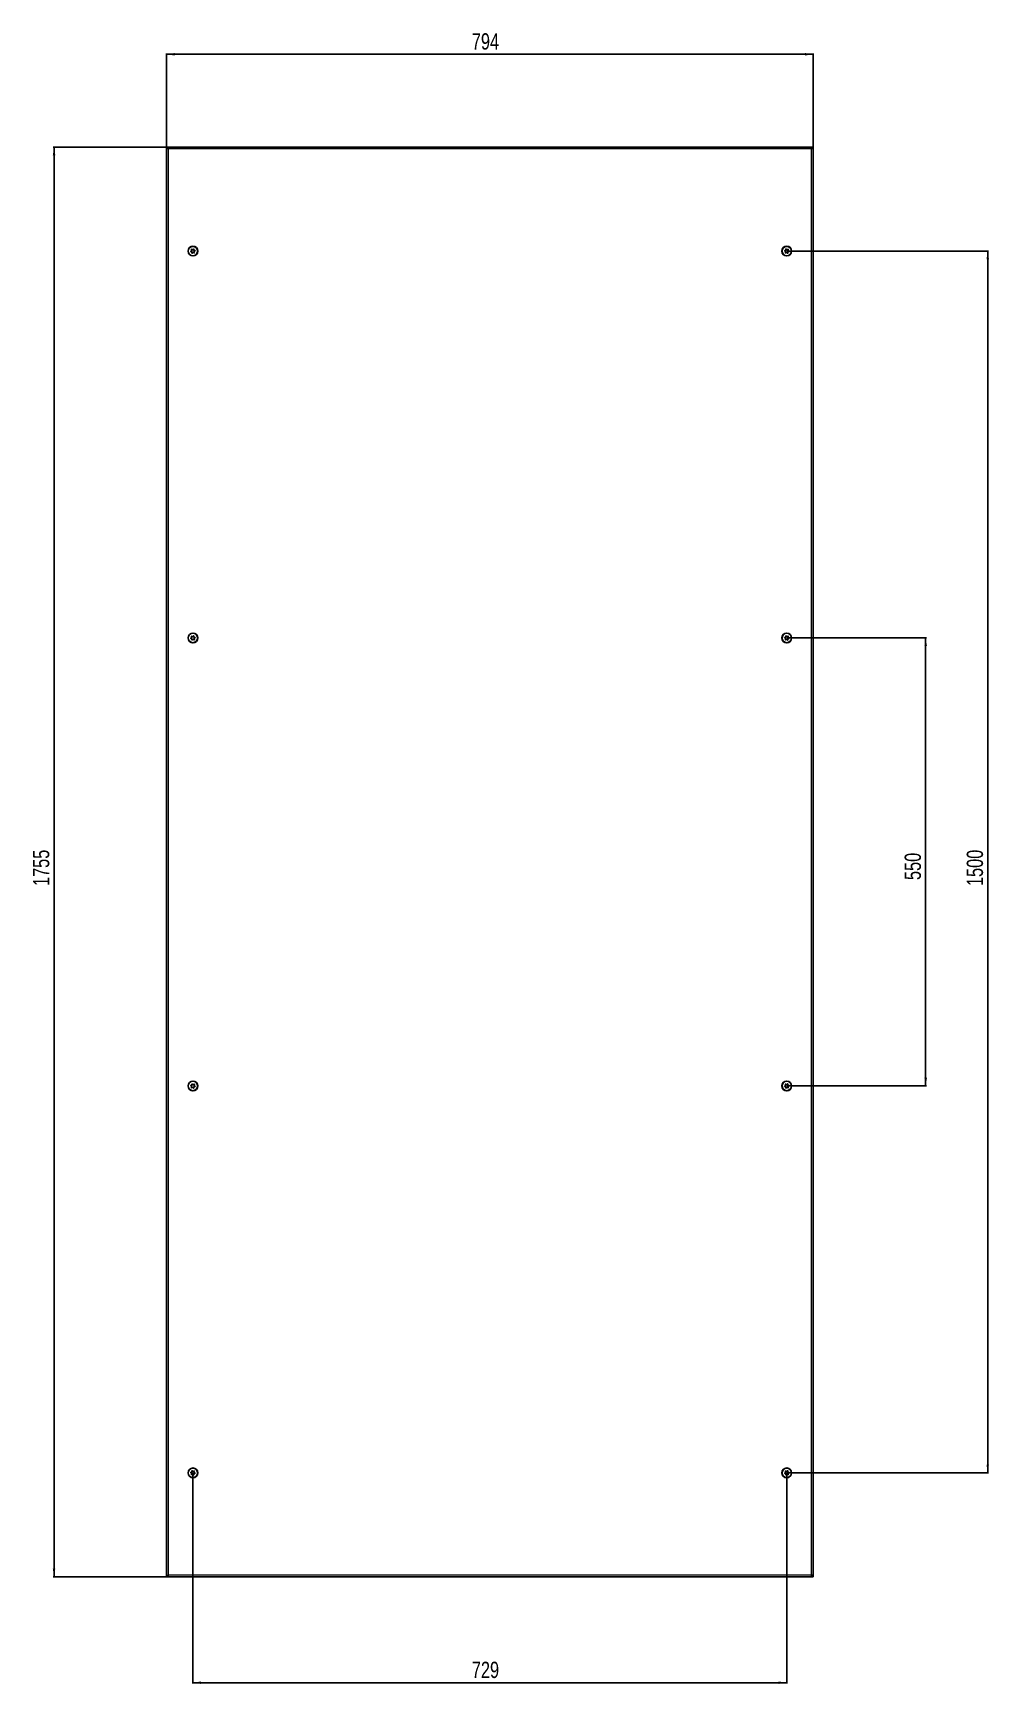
# Model space of a CAD drawing. Header units: millimetres. Extents: x -419 to 1862, y -875 to 1206.
# Drawn here: x -419 to 755, y -875 to 1152 of the extents above; entities that cross this region are included whole.
import ezdxf

# ---------------------------------------------------------------- set-up
doc = ezdxf.new("R2010")
doc.units = ezdxf.units.MM
doc.layers.add('FORMAT', color=7, linetype='Continuous')
doc.styles.add('SLDTEXTSTYLE0', font='TXT', dxfattribs={"width": 0.75})
doc.dimstyles.new('SLDDIMSTYLE1', dxfattribs={"dimtxt": 20, "dimasz": 10, "dimexe": 0, "dimexo": 0.0625, "dimgap": 5, "dimtad": 2, "dimdec": 1, "dimrnd": 1e-09, "dimzin": 12, "dimdsep": 46, "dimtxsty": 'SLDTEXTSTYLE0', "dimsah": 1, "dimcen": 0.09, "dimadec": 0, "dimazin": 3, "dimtfac": 1, "dimtofl": 0, "dimtmove": 0, "dimatfit": 3, "dimfxl": 0, "dimfrac": 2, "dimtolj": 1, "dimtzin": 12, "dimarcsym": 0})

# ---------------------------------------------------------------- blocks, each defined once
blk = doc.blocks.new('_D_1')
at = {"layer": 'FORMAT'}
for p, q in [((-254.9, 1011.4), (-393.9, 1011.4)), ((-392.9, 1011.4), (-392.9, -743.6)), ((-254.9, -743.6), (-393.9, -743.6))]:
    blk.add_line(p, q, dxfattribs=at)
for points in [[(-392.9, 1011.4), (-394.4, 1001.4), (-391.3, 1001.4)], [(-392.9, -743.6), (-391.3, -733.6), (-394.4, -733.6)]]:
    blk.add_solid(points, dxfattribs=at)
at = {"layer": 'FORMAT', "insert": (-418.7, 104.3), "char_height": 20, "attachment_point": 1, "rotation": 90, "style": 'SLDTEXTSTYLE0'}
blk.add_mtext('1755', dxfattribs=at)
blk = doc.blocks.new('_D_2')
at = {"layer": 'FORMAT'}
for p, q in [((-254.9, 1011.4), (-254.9, 1126.5)), ((-254.9, 1125.5), (539.1, 1125.5)), ((539.1, 1011.4), (539.1, 1126.5))]:
    blk.add_line(p, q, dxfattribs=at)
for points in [[(-254.9, 1125.5), (-244.9, 1124), (-244.9, 1127.1)], [(539.1, 1125.5), (529.1, 1127.1), (529.1, 1124)]]:
    blk.add_solid(points, dxfattribs=at)
at = {"layer": 'FORMAT', "insert": (120, 1151.3), "char_height": 20, "attachment_point": 1, "style": 'SLDTEXTSTYLE0'}
blk.add_mtext('794', dxfattribs=at)
blk = doc.blocks.new('_D_3')
at = {"layer": 'FORMAT'}
for p, q in [((506.6, 883.9), (754.3, 883.9)), ((753.3, 883.9), (753.3, -616.1)), ((506.6, -616.1), (754.3, -616.1))]:
    blk.add_line(p, q, dxfattribs=at)
for points in [[(753.3, 883.9), (751.8, 873.9), (754.8, 873.9)], [(753.3, -616.1), (754.8, -606.1), (751.8, -606.1)]]:
    blk.add_solid(points, dxfattribs=at)
at = {"layer": 'FORMAT', "insert": (727.5, 104.3), "char_height": 20, "attachment_point": 1, "rotation": 90, "style": 'SLDTEXTSTYLE0'}
blk.add_mtext('1500', dxfattribs=at)
blk = doc.blocks.new('_D_4')
at = {"layer": 'FORMAT'}
for p, q in [((-222.4, -616.1), (-222.4, -874.8)), ((506.6, -616.1), (506.6, -874.8)), ((-222.4, -873.8), (506.6, -873.8))]:
    blk.add_line(p, q, dxfattribs=at)
for points in [[(-222.4, -873.8), (-212.4, -875.3), (-212.4, -872.2)], [(506.6, -873.8), (496.6, -872.2), (496.6, -875.3)]]:
    blk.add_solid(points, dxfattribs=at)
at = {"layer": 'FORMAT', "insert": (120, -848), "char_height": 20, "attachment_point": 1, "style": 'SLDTEXTSTYLE0'}
blk.add_mtext('729', dxfattribs=at)
blk = doc.blocks.new('_D_5')
at = {"layer": 'FORMAT'}
for p, q in [((506.6, 408.9), (678.1, 408.9)), ((677.1, 408.9), (677.1, -141.1)), ((506.6, -141.1), (678.1, -141.1))]:
    blk.add_line(p, q, dxfattribs=at)
for points in [[(677.1, 408.9), (675.6, 398.9), (678.7, 398.9)], [(677.1, -141.1), (678.7, -131.1), (675.6, -131.1)]]:
    blk.add_solid(points, dxfattribs=at)
at = {"layer": 'FORMAT', "insert": (651.3, 111.7), "char_height": 20, "attachment_point": 1, "rotation": 90, "style": 'SLDTEXTSTYLE0'}
blk.add_mtext('550', dxfattribs=at)

msp = doc.modelspace()

# ---------------------------------------------------------------- linework, layer by layer
at = {"color": 7, "linetype": 'Continuous', "lineweight": 25}
for p, q in [((-254.88, 1011.38), (-254.88, -743.62)), ((-254.88, 1011.38), (-253.38, 1011.38)), ((-253.18, 1011.38), (-253.38, 1011.38)), ((-253.18, 1010.27), (-253.18, 1011.38)), ((537.42, 1011.38), (-253.18, 1011.38)), ((537.42, 1010.26), (537.42, 1011.38)), ((537.62, 1011.38), (537.43, 1011.38)), ((537.62, 1011.38), (539.12, 1011.38)), ((539.12, -743.62), (539.12, 1011.38)), ((-253.38, -743.62), (-254.88, -743.62)), ((-253.38, -743.62), (-253.18, -743.62)), ((-253.18, -742.51), (-253.18, -743.62)), ((-253.18, -743.62), (537.42, -743.62)), ((537.42, -742.51), (537.42, -743.62)), ((537.43, -743.62), (537.62, -743.62)), ((539.12, -743.62), (537.62, -743.62))]:
    msp.add_line(p, q, dxfattribs=at)
at = {"color": 8, "linetype": 'Continuous', "lineweight": 18}
for p, q in [((-252.78, 1009.28), (-252.78, -741.52)), ((537.02, 1009.28), (-252.78, 1009.28)), ((537.02, -741.52), (537.02, 1009.28)), ((-252.78, -741.52), (537.02, -741.52))]:
    msp.add_line(p, q, dxfattribs=at)
at = {"color": 7, "linetype": 'Continuous', "lineweight": 25}
for centre, radius in [((-222.38, 883.88), 6), ((-222.38, 883.88), 5.78), ((-222.38, 883.88), 1.85), ((506.62, 883.88), 6), ((506.62, 883.88), 5.78), ((506.62, 883.88), 1.85), ((-222.38, 408.88), 6), ((-222.38, 408.88), 5.78), ((-222.38, 408.88), 1.85), ((506.62, 408.88), 6), ((506.62, 408.88), 5.78), ((506.62, 408.88), 1.85), ((-222.38, -141.12), 6), ((-222.38, -141.12), 5.78), ((-222.38, -141.12), 1.85), ((506.62, -141.12), 6), ((506.62, -141.12), 5.78), ((506.62, -141.12), 1.85), ((-222.38, -616.12), 6), ((-222.38, -616.12), 5.78), ((-222.38, -616.12), 1.85), ((506.62, -616.12), 6), ((506.62, -616.12), 5.78), ((506.62, -616.12), 1.85)]:
    msp.add_circle(centre, radius, dxfattribs=at)
for points, knots in [([(-252.78, 1009.28), (-253.05, 1009.46), (-253.32, 1009.63), (-253.84, 1009.98), (-254.07, 1010.15), (-254.46, 1010.51), (-254.61, 1010.68), (-254.82, 1011.03), (-254.88, 1011.2), (-254.88, 1011.38)], [0, 0, 0, 0, 0.25, 0.25, 0.5, 0.5, 0.75, 0.75, 1, 1, 1, 1]), ([(-252.78, 1009.28), (-252.93, 1009.63), (-253.09, 1009.98), (-253.31, 1010.68), (-253.38, 1011.03), (-253.38, 1011.38)], [0, 0, 0, 0, 0.5, 0.5, 1, 1, 1, 1]), ([(-253.18, 1011.38), (-253.14, 1011.38), (-253.11, 1011.33), (-253.04, 1011.11), (-253.01, 1010.96), (-252.94, 1010.57), (-252.91, 1010.34), (-252.84, 1009.83), (-252.81, 1009.55), (-252.78, 1009.28)], [0, 0, 0, 0, 0.25, 0.25, 0.5, 0.5, 0.75, 0.75, 1, 1, 1, 1]), ([(537.02, 1009.28), (537.06, 1009.55), (537.09, 1009.83), (537.16, 1010.34), (537.19, 1010.57), (537.26, 1010.96), (537.29, 1011.11), (537.36, 1011.33), (537.39, 1011.38), (537.42, 1011.38)], [0, 0, 0, 0, 0.25, 0.25, 0.5, 0.5, 0.75, 0.75, 1, 1, 1, 1]), ([(539.12, 1011.38), (539.12, 1011.2), (539.07, 1011.03), (538.86, 1010.68), (538.7, 1010.51), (538.31, 1010.15), (538.08, 1009.98), (537.57, 1009.63), (537.3, 1009.46), (537.02, 1009.28)], [0, 0, 0, 0, 0.25, 0.25, 0.5, 0.5, 0.75, 0.75, 1, 1, 1, 1]), ([(537.62, 1011.38), (537.62, 1011.03), (537.56, 1010.68), (537.33, 1009.98), (537.18, 1009.63), (537.02, 1009.28)], [0, 0, 0, 0, 0.5, 0.5, 1, 1, 1, 1]), ([(-221.34, 886.48), (-221.35, 886.48), (-221.38, 886.49), (-221.43, 886.47), (-221.56, 886.4), (-221.85, 886.15), (-222.26, 885.79), (-222.88, 885.68), (-223.38, 885.84), (-223.73, 886), (-223.95, 886.09), (-224.05, 886.1), (-224.09, 886.09), (-224.12, 886.07), (-224.14, 886.05), (-224.15, 885.98), (-224.13, 885.71), (-224.02, 885.25), (-224.03, 884.54), (-224.51, 884.02), (-224.91, 883.76), (-225.11, 883.58), (-225.14, 883.52), (-225.15, 883.49), (-225.14, 883.46), (-225.12, 883.43), (-225.09, 883.4), (-225.02, 883.36), (-224.81, 883.27), (-224.45, 883.15), (-223.98, 882.93), (-223.61, 882.41), (-223.56, 881.87), (-223.52, 881.48), (-223.48, 881.34), (-223.44, 881.29), (-223.41, 881.28), (-223.38, 881.27), (-223.32, 881.29), (-223.19, 881.36), (-222.9, 881.61), (-222.49, 881.97), (-221.87, 882.08), (-221.38, 881.92), (-221.02, 881.76), (-220.8, 881.67), (-220.71, 881.66), (-220.66, 881.67), (-220.63, 881.69), (-220.62, 881.71), (-220.6, 881.78), (-220.62, 882.05), (-220.73, 882.51), (-220.73, 883.22), (-220.24, 883.74), (-219.84, 884), (-219.64, 884.18), (-219.61, 884.24), (-219.6, 884.27), (-219.61, 884.3), (-219.63, 884.33), (-219.66, 884.36), (-219.73, 884.4), (-219.94, 884.49), (-220.3, 884.61), (-220.77, 884.83), (-221.14, 885.35), (-221.2, 885.89), (-221.24, 886.28), (-221.28, 886.42), (-221.31, 886.47), (-221.33, 886.48), (-221.34, 886.48)], [0, 0, 0, 0, 0.0020087, 0.00442, 0.0093647, 0.0255282, 0.0677053, 0.0957862, 0.1246456, 0.1503415, 0.1605194, 0.1633943, 0.1656965, 0.1672448, 0.1688741, 0.1707699, 0.1786058, 0.2119941, 0.2499945, 0.2879948, 0.3213831, 0.329219, 0.3311148, 0.3327441, 0.3342924, 0.3362166, 0.3385353, 0.3413178, 0.349662, 0.3753578, 0.4042173, 0.4322982, 0.4744753, 0.4906388, 0.4966691, 0.49844, 0.5, 0.5020087, 0.50442, 0.5093647, 0.5255282, 0.5677053, 0.5957862, 0.6246456, 0.6503415, 0.6605194, 0.6633943, 0.6656965, 0.6672448, 0.6688741, 0.6707699, 0.6786058, 0.7119941, 0.7499945, 0.7879948, 0.8213831, 0.829219, 0.8311148, 0.8327441, 0.8342924, 0.8362166, 0.8385353, 0.8413178, 0.849662, 0.8753578, 0.9042173, 0.9322982, 0.9744753, 0.9906388, 0.9966691, 0.99844, 1, 1, 1, 1]), ([(505.59, 886.48), (505.57, 886.47), (505.55, 886.46), (505.52, 886.41), (505.48, 886.27), (505.44, 885.89), (505.39, 885.35), (505.02, 884.83), (504.55, 884.61), (504.18, 884.48), (503.96, 884.39), (503.88, 884.34), (503.86, 884.31), (503.85, 884.27), (503.86, 884.24), (503.89, 884.18), (504.09, 884), (504.49, 883.74), (504.97, 883.22), (504.98, 882.51), (504.87, 882.05), (504.85, 881.78), (504.86, 881.71), (504.88, 881.69), (504.91, 881.67), (504.94, 881.66), (504.99, 881.66), (505.07, 881.68), (505.28, 881.76), (505.62, 881.92), (506.12, 882.08), (506.74, 881.97), (507.15, 881.61), (507.45, 881.36), (507.57, 881.28), (507.63, 881.27), (507.66, 881.28), (507.69, 881.3), (507.72, 881.35), (507.76, 881.49), (507.8, 881.87), (507.86, 882.41), (508.23, 882.93), (508.7, 883.15), (509.07, 883.28), (509.29, 883.37), (509.36, 883.42), (509.39, 883.45), (509.4, 883.49), (509.39, 883.52), (509.36, 883.58), (509.16, 883.76), (508.76, 884.02), (508.27, 884.54), (508.27, 885.25), (508.38, 885.71), (508.4, 885.98), (508.38, 886.05), (508.37, 886.07), (508.34, 886.09), (508.3, 886.1), (508.26, 886.1), (508.18, 886.08), (507.97, 886), (507.62, 885.84), (507.13, 885.68), (506.51, 885.79), (506.1, 886.15), (505.8, 886.4), (505.67, 886.48), (505.61, 886.49), (505.59, 886.48), (505.59, 886.48)], [0, 0, 0, 0, 0.0020087, 0.00442, 0.0093647, 0.0255282, 0.0677053, 0.0957862, 0.1246456, 0.1503415, 0.1605194, 0.1633943, 0.1656965, 0.1672448, 0.1688741, 0.1707699, 0.1786058, 0.2119941, 0.2499945, 0.2879948, 0.3213831, 0.329219, 0.3311148, 0.3327441, 0.3342924, 0.3362166, 0.3385353, 0.3413178, 0.349662, 0.3753578, 0.4042173, 0.4322982, 0.4744753, 0.4906388, 0.4966691, 0.49844, 0.5, 0.5020087, 0.50442, 0.5093647, 0.5255282, 0.5677053, 0.5957862, 0.6246456, 0.6503415, 0.6605194, 0.6633943, 0.6656965, 0.6672448, 0.6688741, 0.6707699, 0.6786058, 0.7119941, 0.7499945, 0.7879948, 0.8213831, 0.829219, 0.8311148, 0.8327441, 0.8342924, 0.8362166, 0.8385353, 0.8413178, 0.849662, 0.8753578, 0.9042173, 0.9322982, 0.9744753, 0.9906388, 0.9966691, 0.99844, 1, 1, 1, 1]), ([(-221.34, 411.48), (-221.35, 411.48), (-221.38, 411.49), (-221.43, 411.47), (-221.56, 411.4), (-221.85, 411.15), (-222.26, 410.79), (-222.88, 410.68), (-223.38, 410.84), (-223.73, 411), (-223.95, 411.09), (-224.05, 411.1), (-224.09, 411.09), (-224.12, 411.07), (-224.14, 411.05), (-224.15, 410.98), (-224.13, 410.71), (-224.02, 410.25), (-224.03, 409.54), (-224.51, 409.02), (-224.91, 408.76), (-225.11, 408.58), (-225.14, 408.52), (-225.15, 408.49), (-225.14, 408.46), (-225.12, 408.43), (-225.09, 408.4), (-225.02, 408.36), (-224.81, 408.27), (-224.45, 408.15), (-223.98, 407.93), (-223.61, 407.41), (-223.56, 406.87), (-223.52, 406.48), (-223.48, 406.34), (-223.44, 406.29), (-223.41, 406.28), (-223.38, 406.27), (-223.32, 406.29), (-223.19, 406.36), (-222.9, 406.61), (-222.49, 406.97), (-221.87, 407.08), (-221.38, 406.92), (-221.02, 406.76), (-220.8, 406.67), (-220.71, 406.66), (-220.66, 406.67), (-220.63, 406.69), (-220.62, 406.71), (-220.6, 406.78), (-220.62, 407.05), (-220.73, 407.51), (-220.73, 408.22), (-220.24, 408.74), (-219.84, 409), (-219.64, 409.18), (-219.61, 409.24), (-219.6, 409.27), (-219.61, 409.3), (-219.63, 409.33), (-219.66, 409.36), (-219.73, 409.4), (-219.94, 409.49), (-220.3, 409.61), (-220.77, 409.83), (-221.14, 410.35), (-221.2, 410.89), (-221.24, 411.28), (-221.28, 411.42), (-221.31, 411.47), (-221.33, 411.48), (-221.34, 411.48)], [0, 0, 0, 0, 0.0020087, 0.00442, 0.0093647, 0.0255282, 0.0677053, 0.0957862, 0.1246456, 0.1503415, 0.1605194, 0.1633943, 0.1656965, 0.1672448, 0.1688741, 0.1707699, 0.1786058, 0.2119941, 0.2499945, 0.2879948, 0.3213831, 0.329219, 0.3311148, 0.3327441, 0.3342924, 0.3362166, 0.3385353, 0.3413178, 0.349662, 0.3753578, 0.4042173, 0.4322982, 0.4744753, 0.4906388, 0.4966691, 0.49844, 0.5, 0.5020087, 0.50442, 0.5093647, 0.5255282, 0.5677053, 0.5957862, 0.6246456, 0.6503415, 0.6605194, 0.6633943, 0.6656965, 0.6672448, 0.6688741, 0.6707699, 0.6786058, 0.7119941, 0.7499945, 0.7879948, 0.8213831, 0.829219, 0.8311148, 0.8327441, 0.8342924, 0.8362166, 0.8385353, 0.8413178, 0.849662, 0.8753578, 0.9042173, 0.9322982, 0.9744753, 0.9906388, 0.9966691, 0.99844, 1, 1, 1, 1]), ([(505.59, 411.48), (505.57, 411.47), (505.55, 411.46), (505.52, 411.41), (505.48, 411.27), (505.44, 410.89), (505.39, 410.35), (505.02, 409.83), (504.55, 409.61), (504.18, 409.48), (503.96, 409.39), (503.88, 409.34), (503.86, 409.31), (503.85, 409.27), (503.86, 409.24), (503.89, 409.18), (504.09, 409), (504.49, 408.74), (504.97, 408.22), (504.98, 407.51), (504.87, 407.05), (504.85, 406.78), (504.86, 406.71), (504.88, 406.69), (504.91, 406.67), (504.94, 406.66), (504.99, 406.66), (505.07, 406.68), (505.28, 406.76), (505.62, 406.92), (506.12, 407.08), (506.74, 406.97), (507.15, 406.61), (507.45, 406.36), (507.57, 406.28), (507.63, 406.27), (507.66, 406.28), (507.69, 406.3), (507.72, 406.35), (507.76, 406.49), (507.8, 406.87), (507.86, 407.41), (508.23, 407.93), (508.7, 408.15), (509.07, 408.28), (509.29, 408.37), (509.36, 408.42), (509.39, 408.45), (509.4, 408.49), (509.39, 408.52), (509.36, 408.58), (509.16, 408.76), (508.76, 409.02), (508.27, 409.54), (508.27, 410.25), (508.38, 410.71), (508.4, 410.98), (508.38, 411.05), (508.37, 411.07), (508.34, 411.09), (508.3, 411.1), (508.26, 411.1), (508.18, 411.08), (507.97, 411), (507.62, 410.84), (507.13, 410.68), (506.51, 410.79), (506.1, 411.15), (505.8, 411.4), (505.67, 411.48), (505.61, 411.49), (505.59, 411.48), (505.59, 411.48)], [0, 0, 0, 0, 0.0020087, 0.00442, 0.0093647, 0.0255282, 0.0677053, 0.0957862, 0.1246456, 0.1503415, 0.1605194, 0.1633943, 0.1656965, 0.1672448, 0.1688741, 0.1707699, 0.1786058, 0.2119941, 0.2499945, 0.2879948, 0.3213831, 0.329219, 0.3311148, 0.3327441, 0.3342924, 0.3362166, 0.3385353, 0.3413178, 0.349662, 0.3753578, 0.4042173, 0.4322982, 0.4744753, 0.4906388, 0.4966691, 0.49844, 0.5, 0.5020087, 0.50442, 0.5093647, 0.5255282, 0.5677053, 0.5957862, 0.6246456, 0.6503415, 0.6605194, 0.6633943, 0.6656965, 0.6672448, 0.6688741, 0.6707699, 0.6786058, 0.7119941, 0.7499945, 0.7879948, 0.8213831, 0.829219, 0.8311148, 0.8327441, 0.8342924, 0.8362166, 0.8385353, 0.8413178, 0.849662, 0.8753578, 0.9042173, 0.9322982, 0.9744753, 0.9906388, 0.9966691, 0.99844, 1, 1, 1, 1]), ([(-221.34, -143.72), (-221.33, -143.71), (-221.3, -143.7), (-221.28, -143.65), (-221.24, -143.51), (-221.2, -143.13), (-221.14, -142.59), (-220.77, -142.07), (-220.3, -141.85), (-219.93, -141.72), (-219.71, -141.63), (-219.64, -141.58), (-219.61, -141.55), (-219.6, -141.51), (-219.61, -141.48), (-219.64, -141.42), (-219.84, -141.24), (-220.24, -140.98), (-220.73, -140.46), (-220.73, -139.75), (-220.62, -139.29), (-220.6, -139.02), (-220.62, -138.95), (-220.63, -138.93), (-220.66, -138.91), (-220.7, -138.9), (-220.74, -138.9), (-220.82, -138.92), (-221.03, -139), (-221.38, -139.16), (-221.87, -139.32), (-222.49, -139.21), (-222.9, -138.85), (-223.2, -138.6), (-223.33, -138.52), (-223.39, -138.51), (-223.42, -138.52), (-223.45, -138.54), (-223.48, -138.59), (-223.52, -138.73), (-223.56, -139.11), (-223.61, -139.65), (-223.98, -140.17), (-224.45, -140.39), (-224.82, -140.52), (-225.04, -140.61), (-225.12, -140.66), (-225.14, -140.69), (-225.15, -140.73), (-225.14, -140.76), (-225.11, -140.82), (-224.91, -141), (-224.51, -141.26), (-224.03, -141.78), (-224.02, -142.49), (-224.13, -142.95), (-224.15, -143.22), (-224.14, -143.29), (-224.12, -143.31), (-224.09, -143.33), (-224.06, -143.34), (-224.01, -143.34), (-223.93, -143.32), (-223.72, -143.24), (-223.38, -143.08), (-222.88, -142.92), (-222.26, -143.03), (-221.85, -143.39), (-221.55, -143.64), (-221.43, -143.72), (-221.37, -143.73), (-221.35, -143.72), (-221.34, -143.72)], [0, 0, 0, 0, 0.0020087, 0.00442, 0.0093647, 0.0255282, 0.0677053, 0.0957862, 0.1246456, 0.1503415, 0.1605194, 0.1633943, 0.1656965, 0.1672448, 0.1688741, 0.1707699, 0.1786058, 0.2119941, 0.2499945, 0.2879948, 0.3213831, 0.329219, 0.3311148, 0.3327441, 0.3342924, 0.3362166, 0.3385353, 0.3413178, 0.349662, 0.3753578, 0.4042173, 0.4322982, 0.4744753, 0.4906388, 0.4966691, 0.49844, 0.5, 0.5020087, 0.50442, 0.5093647, 0.5255282, 0.5677053, 0.5957862, 0.6246456, 0.6503415, 0.6605194, 0.6633943, 0.6656965, 0.6672448, 0.6688741, 0.6707699, 0.6786058, 0.7119941, 0.7499945, 0.7879948, 0.8213831, 0.829219, 0.8311148, 0.8327441, 0.8342924, 0.8362166, 0.8385353, 0.8413178, 0.849662, 0.8753578, 0.9042173, 0.9322982, 0.9744753, 0.9906388, 0.9966691, 0.99844, 1, 1, 1, 1]), ([(505.59, -143.72), (505.6, -143.72), (505.62, -143.73), (505.68, -143.71), (505.8, -143.64), (506.1, -143.39), (506.51, -143.03), (507.13, -142.92), (507.62, -143.08), (507.98, -143.24), (508.2, -143.33), (508.29, -143.34), (508.34, -143.33), (508.37, -143.31), (508.38, -143.29), (508.4, -143.22), (508.38, -142.95), (508.27, -142.49), (508.27, -141.78), (508.76, -141.26), (509.16, -141), (509.36, -140.82), (509.39, -140.76), (509.4, -140.73), (509.39, -140.7), (509.37, -140.67), (509.34, -140.64), (509.27, -140.6), (509.06, -140.51), (508.7, -140.39), (508.23, -140.17), (507.86, -139.65), (507.8, -139.11), (507.76, -138.72), (507.72, -138.58), (507.69, -138.53), (507.66, -138.52), (507.62, -138.51), (507.57, -138.53), (507.44, -138.6), (507.15, -138.85), (506.74, -139.21), (506.12, -139.32), (505.62, -139.16), (505.27, -139), (505.05, -138.91), (504.95, -138.9), (504.91, -138.91), (504.88, -138.93), (504.86, -138.95), (504.85, -139.02), (504.87, -139.29), (504.98, -139.75), (504.97, -140.46), (504.49, -140.98), (504.09, -141.24), (503.89, -141.42), (503.86, -141.48), (503.85, -141.51), (503.86, -141.54), (503.88, -141.57), (503.91, -141.6), (503.98, -141.64), (504.19, -141.73), (504.55, -141.85), (505.02, -142.07), (505.39, -142.59), (505.44, -143.13), (505.48, -143.52), (505.52, -143.66), (505.56, -143.71), (505.58, -143.72), (505.59, -143.72)], [0, 0, 0, 0, 0.0020087, 0.00442, 0.0093647, 0.0255282, 0.0677053, 0.0957862, 0.1246456, 0.1503415, 0.1605194, 0.1633943, 0.1656965, 0.1672448, 0.1688741, 0.1707699, 0.1786058, 0.2119941, 0.2499945, 0.2879948, 0.3213831, 0.329219, 0.3311148, 0.3327441, 0.3342924, 0.3362166, 0.3385353, 0.3413178, 0.349662, 0.3753578, 0.4042173, 0.4322982, 0.4744753, 0.4906388, 0.4966691, 0.49844, 0.5, 0.5020087, 0.50442, 0.5093647, 0.5255282, 0.5677053, 0.5957862, 0.6246456, 0.6503415, 0.6605194, 0.6633943, 0.6656965, 0.6672448, 0.6688741, 0.6707699, 0.6786058, 0.7119941, 0.7499945, 0.7879948, 0.8213831, 0.829219, 0.8311148, 0.8327441, 0.8342924, 0.8362166, 0.8385353, 0.8413178, 0.849662, 0.8753578, 0.9042173, 0.9322982, 0.9744753, 0.9906388, 0.9966691, 0.99844, 1, 1, 1, 1]), ([(-221.34, -618.72), (-221.33, -618.71), (-221.3, -618.7), (-221.28, -618.65), (-221.24, -618.51), (-221.2, -618.13), (-221.14, -617.59), (-220.77, -617.07), (-220.3, -616.85), (-219.93, -616.72), (-219.71, -616.63), (-219.64, -616.58), (-219.61, -616.55), (-219.6, -616.51), (-219.61, -616.48), (-219.64, -616.42), (-219.84, -616.24), (-220.24, -615.98), (-220.73, -615.46), (-220.73, -614.75), (-220.62, -614.29), (-220.6, -614.02), (-220.62, -613.95), (-220.63, -613.93), (-220.66, -613.91), (-220.7, -613.9), (-220.74, -613.9), (-220.82, -613.92), (-221.03, -614), (-221.38, -614.16), (-221.87, -614.32), (-222.49, -614.21), (-222.9, -613.85), (-223.2, -613.6), (-223.33, -613.52), (-223.39, -613.51), (-223.42, -613.52), (-223.45, -613.54), (-223.48, -613.59), (-223.52, -613.73), (-223.56, -614.11), (-223.61, -614.65), (-223.98, -615.17), (-224.45, -615.39), (-224.82, -615.52), (-225.04, -615.61), (-225.12, -615.66), (-225.14, -615.69), (-225.15, -615.73), (-225.14, -615.76), (-225.11, -615.82), (-224.91, -616), (-224.51, -616.26), (-224.03, -616.78), (-224.02, -617.49), (-224.13, -617.95), (-224.15, -618.22), (-224.14, -618.29), (-224.12, -618.31), (-224.09, -618.33), (-224.06, -618.34), (-224.01, -618.34), (-223.93, -618.32), (-223.72, -618.24), (-223.38, -618.08), (-222.88, -617.92), (-222.26, -618.03), (-221.85, -618.39), (-221.55, -618.64), (-221.43, -618.72), (-221.37, -618.73), (-221.35, -618.72), (-221.34, -618.72)], [0, 0, 0, 0, 0.0020087, 0.00442, 0.0093647, 0.0255282, 0.0677053, 0.0957862, 0.1246456, 0.1503415, 0.1605194, 0.1633943, 0.1656965, 0.1672448, 0.1688741, 0.1707699, 0.1786058, 0.2119941, 0.2499945, 0.2879948, 0.3213831, 0.329219, 0.3311148, 0.3327441, 0.3342924, 0.3362166, 0.3385353, 0.3413178, 0.349662, 0.3753578, 0.4042173, 0.4322982, 0.4744753, 0.4906388, 0.4966691, 0.49844, 0.5, 0.5020087, 0.50442, 0.5093647, 0.5255282, 0.5677053, 0.5957862, 0.6246456, 0.6503415, 0.6605194, 0.6633943, 0.6656965, 0.6672448, 0.6688741, 0.6707699, 0.6786058, 0.7119941, 0.7499945, 0.7879948, 0.8213831, 0.829219, 0.8311148, 0.8327441, 0.8342924, 0.8362166, 0.8385353, 0.8413178, 0.849662, 0.8753578, 0.9042173, 0.9322982, 0.9744753, 0.9906388, 0.9966691, 0.99844, 1, 1, 1, 1]), ([(505.59, -618.72), (505.6, -618.72), (505.62, -618.73), (505.68, -618.71), (505.8, -618.64), (506.1, -618.39), (506.51, -618.03), (507.13, -617.92), (507.62, -618.08), (507.98, -618.24), (508.2, -618.33), (508.29, -618.34), (508.34, -618.33), (508.37, -618.31), (508.38, -618.29), (508.4, -618.22), (508.38, -617.95), (508.27, -617.49), (508.27, -616.78), (508.76, -616.26), (509.16, -616), (509.36, -615.82), (509.39, -615.76), (509.4, -615.73), (509.39, -615.7), (509.37, -615.67), (509.34, -615.64), (509.27, -615.6), (509.06, -615.51), (508.7, -615.39), (508.23, -615.17), (507.86, -614.65), (507.8, -614.11), (507.76, -613.72), (507.72, -613.58), (507.69, -613.53), (507.66, -613.52), (507.62, -613.51), (507.57, -613.53), (507.44, -613.6), (507.15, -613.85), (506.74, -614.21), (506.12, -614.32), (505.62, -614.16), (505.27, -614), (505.05, -613.91), (504.95, -613.9), (504.91, -613.91), (504.88, -613.93), (504.86, -613.95), (504.85, -614.02), (504.87, -614.29), (504.98, -614.75), (504.97, -615.46), (504.49, -615.98), (504.09, -616.24), (503.89, -616.42), (503.86, -616.48), (503.85, -616.51), (503.86, -616.54), (503.88, -616.57), (503.91, -616.6), (503.98, -616.64), (504.19, -616.73), (504.55, -616.85), (505.02, -617.07), (505.39, -617.59), (505.44, -618.13), (505.48, -618.52), (505.52, -618.66), (505.56, -618.71), (505.58, -618.72), (505.59, -618.72)], [0, 0, 0, 0, 0.0020087, 0.00442, 0.0093647, 0.0255282, 0.0677053, 0.0957862, 0.1246456, 0.1503415, 0.1605194, 0.1633943, 0.1656965, 0.1672448, 0.1688741, 0.1707699, 0.1786058, 0.2119941, 0.2499945, 0.2879948, 0.3213831, 0.329219, 0.3311148, 0.3327441, 0.3342924, 0.3362166, 0.3385353, 0.3413178, 0.349662, 0.3753578, 0.4042173, 0.4322982, 0.4744753, 0.4906388, 0.4966691, 0.49844, 0.5, 0.5020087, 0.50442, 0.5093647, 0.5255282, 0.5677053, 0.5957862, 0.6246456, 0.6503415, 0.6605194, 0.6633943, 0.6656965, 0.6672448, 0.6688741, 0.6707699, 0.6786058, 0.7119941, 0.7499945, 0.7879948, 0.8213831, 0.829219, 0.8311148, 0.8327441, 0.8342924, 0.8362166, 0.8385353, 0.8413178, 0.849662, 0.8753578, 0.9042173, 0.9322982, 0.9744753, 0.9906388, 0.9966691, 0.99844, 1, 1, 1, 1]), ([(-254.88, -743.62), (-254.88, -743.45), (-254.82, -743.27), (-254.61, -742.92), (-254.46, -742.75), (-254.07, -742.4), (-253.83, -742.22), (-253.33, -741.87), (-253.05, -741.7), (-252.78, -741.52)], [0, 0, 0, 0, 0.25, 0.25, 0.5, 0.5, 0.75, 0.75, 1, 1, 1, 1]), ([(-253.38, -743.62), (-253.38, -743.45), (-253.36, -743.27), (-253.3, -742.92), (-253.26, -742.75), (-253.15, -742.4), (-253.08, -742.22), (-252.93, -741.87), (-252.86, -741.7), (-252.78, -741.52)], [0, 0, 0, 0, 0.25, 0.25, 0.5, 0.5, 0.75, 0.75, 1, 1, 1, 1]), ([(-252.78, -741.52), (-252.81, -741.79), (-252.84, -742.07), (-252.91, -742.58), (-252.94, -742.81), (-253.01, -743.2), (-253.04, -743.35), (-253.11, -743.57), (-253.14, -743.62), (-253.18, -743.62)], [0, 0, 0, 0, 0.25, 0.25, 0.5, 0.5, 0.75, 0.75, 1, 1, 1, 1]), ([(537.42, -743.62), (537.39, -743.62), (537.36, -743.57), (537.29, -743.35), (537.26, -743.2), (537.19, -742.81), (537.16, -742.58), (537.09, -742.07), (537.06, -741.79), (537.02, -741.52)], [0, 0, 0, 0, 0.25, 0.25, 0.5, 0.5, 0.75, 0.75, 1, 1, 1, 1]), ([(537.02, -741.52), (537.3, -741.7), (537.57, -741.87), (538.08, -742.22), (538.31, -742.39), (538.7, -742.75), (538.86, -742.92), (539.07, -743.27), (539.12, -743.44), (539.12, -743.62)], [0, 0, 0, 0, 0.25, 0.25, 0.5, 0.5, 0.75, 0.75, 1, 1, 1, 1]), ([(537.02, -741.52), (537.18, -741.87), (537.34, -742.22), (537.56, -742.92), (537.62, -743.27), (537.62, -743.62)], [0, 0, 0, 0, 0.5, 0.5, 1, 1, 1, 1])]:
    msp.add_open_spline(points, degree=3, knots=knots, dxfattribs=at)

# ---------------------------------------------------------------- dimensions: what is measured, and where the dimension line sits
at = {"layer": 'FORMAT'}
for base, p1, p2, picture, middle in [((539.12, 1125.55), (-254.88, 1011.38), (539.12, 1011.38), '_D_2', (142.12, 1125.55)), ((506.62, -873.79), (-222.38, -616.12), (506.62, -616.12), '_D_4', (142.12, -873.79))]:
    dim = msp.add_linear_dim(base=base, p1=p1, p2=p2, dimstyle='SLDDIMSTYLE1', dxfattribs=at)
    dim.commit()
    dim.dimension.update_dxf_attribs({"geometry": picture, "text_midpoint": middle, "dimtype": 160})
for base, p1, p2, picture, middle in [((-392.88, -743.62), (-254.88, 1011.38), (-254.88, -743.62), '_D_1', (-392.88, 133.88)), ((753.3, -616.12), (506.62, 883.88), (506.62, -616.12), '_D_3', (753.3, 133.88)), ((677.13, -141.12), (506.62, 408.88), (506.62, -141.12), '_D_5', (677.13, 133.88))]:
    dim = msp.add_linear_dim(base=base, p1=p1, p2=p2, angle=90, dimstyle='SLDDIMSTYLE1', dxfattribs=at)
    dim.commit()
    dim.dimension.update_dxf_attribs({"geometry": picture, "text_midpoint": middle, "dimtype": 160})

doc.saveas('drawing.dxf')
